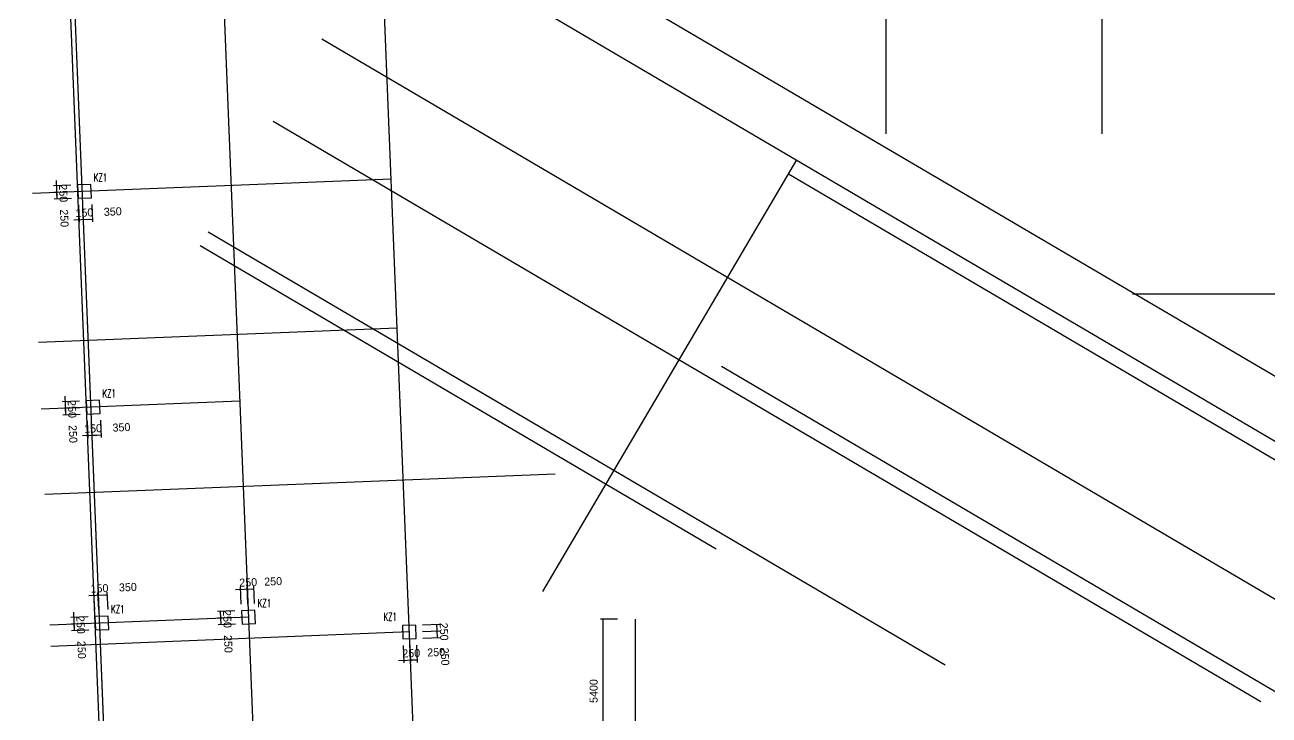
# Model space of a CAD drawing. Extents: x 387171 to 699106, y 11966 to 245688.
# Drawn here: x 476181 to 522824, y 163285 to 189173 of the extents above; entities that cross this region are included whole.
import ezdxf

# ---------------------------------------------------------------- set-up
doc = ezdxf.new("R2010")
doc.units = 0
doc.header["$LTSCALE"] = 100
doc.header["$MEASUREMENT"] = 0
for name, color, linetype in [('COLU', 7, 'Continuous'), ('DIM', 3, 'Continuous'), ('DOTE', 253, 'Continuous'), ('L-AXIS', 3, 'Continuous'), ('NUM', 7, 'Continuous'), ('Q-dote', 253, 'Continuous')]:
    doc.layers.add(name, color=color, linetype=linetype)
doc.styles.add('hztxt', font='hztxt')
doc.styles.get("Standard").update_dxf_attribs({"font": 'standard'})
doc.dimstyles.get("Standard").update_dxf_attribs({"dimtxt": 300, "dimasz": 100, "dimexe": 100, "dimexo": 250, "dimgap": 100, "dimtad": 0, "dimtoh": 1, "dimdec": 0, "dimdsep": 46, "dimcen": 0.09, "dimclrt": 7, "dimadec": 0, "dimazin": 0, "dimtfac": 1, "dimtdec": 4, "dimtofl": 0, "dimtmove": 0, "dimatfit": 3, "dimfxl": 1, "dimtolj": 1, "dimtzin": 0, "dimarcsym": 0})

# ---------------------------------------------------------------- blocks, each defined once
blk = doc.blocks.new('*D2955')
at = {"layer": 'L-AXIS', "color": 0, "linetype": 'ByBlock', "lineweight": -2}
for p, q in [((498397, 166888), (497754, 166888)), ((497854, 161488), (497854, 166888)), ((498865, 161488), (497754, 161488))]:
    blk.add_line(p, q, dxfattribs=at)
for points in [[(497854, 166888), (497870, 166788), (497837, 166788)], [(497854, 161488), (497837, 161588), (497870, 161588)]]:
    blk.add_solid(points, dxfattribs=at)
at = {"layer": 'L-AXIS', "color": 7, "linetype": 'Continuous', "lineweight": -2, "insert": (497504, 164188), "char_height": 300, "width": 785, "attachment_point": 5, "rotation": 90, "style": 'hztxt'}
blk.add_mtext('5400', dxfattribs=at)
blk = doc.blocks.new('*D2503')
at = {"layer": 'DIM', "color": 0, "linetype": 'ByBlock', "lineweight": -2}
for p, q in [((490361, 165894), (490388, 165245)), ((490611, 165904), (490637, 165255)), ((490184, 165336), (490833, 165362))]:
    blk.add_line(p, q, dxfattribs=at)
for points in [[(490384, 165344), (490284, 165324), (490283, 165357)], [(490633, 165354), (490733, 165375), (490734, 165342)]]:
    blk.add_solid(points, dxfattribs=at)
at = {"layer": 'DIM', "color": 7, "linetype": 'Continuous', "lineweight": -2, "insert": (490664, 165606), "char_height": 300, "width": 566.67, "attachment_point": 5, "rotation": 2.2988, "style": 'hztxt'}
blk.add_mtext('250', dxfattribs=at)
blk = doc.blocks.new('*D2075')
at = {"layer": 'DIM', "color": 0, "linetype": 'ByBlock', "lineweight": -2}
for p, q in [((490611, 165904), (490637, 165255)), ((490861, 165914), (490887, 165265)), ((490633, 165354), (490883, 165365))]:
    blk.add_line(p, q, dxfattribs=at)
for points in [[(490633, 165354), (490733, 165375), (490734, 165342)], [(490883, 165365), (490784, 165344), (490783, 165377)]]:
    blk.add_solid(points, dxfattribs=at)
at = {"layer": 'DIM', "color": 7, "linetype": 'Continuous', "lineweight": -2, "insert": (491599, 165643), "char_height": 300, "width": 566.67, "attachment_point": 5, "rotation": 2.2988, "style": 'hztxt'}
blk.add_mtext('250', dxfattribs=at)
blk = doc.blocks.new('*D1986')
at = {"layer": 'DIM', "color": 0, "linetype": 'ByBlock', "lineweight": -2}
for p, q in [((491091, 166424), (491740, 166450)), ((491101, 166174), (491750, 166200)), ((491650, 166196), (491640, 166446))]:
    blk.add_line(p, q, dxfattribs=at)
for points in [[(491640, 166446), (491661, 166346), (491628, 166345)], [(491650, 166196), (491630, 166295), (491663, 166297)]]:
    blk.add_solid(points, dxfattribs=at)
at = {"layer": 'DIM', "color": 7, "linetype": 'Continuous', "lineweight": -2, "insert": (491929, 165480), "char_height": 300, "width": 566.67, "attachment_point": 5, "rotation": 272.2988, "style": 'hztxt'}
blk.add_mtext('250', dxfattribs=at)
blk = doc.blocks.new('*D1577')
at = {"layer": 'DIM', "color": 0, "linetype": 'ByBlock', "lineweight": -2}
for p, q in [((491081, 166673), (491730, 166700)), ((491640, 166446), (491630, 166696)), ((491091, 166424), (491740, 166450))]:
    blk.add_line(p, q, dxfattribs=at)
for points in [[(491630, 166696), (491651, 166596), (491618, 166595)], [(491640, 166446), (491620, 166545), (491653, 166546)]]:
    blk.add_solid(points, dxfattribs=at)
at = {"layer": 'DIM', "color": 7, "linetype": 'Continuous', "lineweight": -2, "insert": (491892, 166416), "char_height": 300, "width": 566.67, "attachment_point": 5, "rotation": 272.2988, "style": 'hztxt'}
blk.add_mtext('250', dxfattribs=at)
blk = doc.blocks.new('*D320')
at = {"layer": 'DIM', "color": 0, "linetype": 'ByBlock', "lineweight": -2}
for p, q in [((478001, 167149), (478027, 166500)), ((478559, 166971), (477909, 166945)), ((478569, 166722), (477919, 166696))]:
    blk.add_line(p, q, dxfattribs=at)
for points in [[(478009, 166949), (477989, 167049), (478022, 167050)], [(478019, 166700), (478040, 166600), (478007, 166599)]]:
    blk.add_solid(points, dxfattribs=at)
at = {"layer": 'DIM', "color": 7, "linetype": 'Continuous', "lineweight": -2, "insert": (478271, 166669), "char_height": 300, "width": 566.67, "attachment_point": 5, "rotation": 272.2988, "style": 'hztxt'}
blk.add_mtext('250', dxfattribs=at)
blk = doc.blocks.new('*D2914')
at = {"layer": 'DIM', "color": 0, "linetype": 'ByBlock', "lineweight": -2}
for p, q in [((478569, 166722), (477919, 166696)), ((478019, 166700), (478029, 166450)), ((478579, 166472), (477929, 166446))]:
    blk.add_line(p, q, dxfattribs=at)
for points in [[(478019, 166700), (478040, 166600), (478007, 166599)], [(478029, 166450), (478009, 166549), (478042, 166550)]]:
    blk.add_solid(points, dxfattribs=at)
at = {"layer": 'DIM', "color": 7, "linetype": 'Continuous', "lineweight": -2, "insert": (478308, 165734), "char_height": 300, "width": 566.67, "attachment_point": 5, "rotation": 272.2988, "style": 'hztxt'}
blk.add_mtext('250', dxfattribs=at)
blk = doc.blocks.new('*D2480')
at = {"layer": 'DIM', "color": 0, "linetype": 'ByBlock', "lineweight": -2}
for p, q in [((478577, 167773), (479126, 167795)), ((478799, 167231), (478772, 167881)), ((478948, 167237), (478922, 167887))]:
    blk.add_line(p, q, dxfattribs=at)
for points in [[(478776, 167781), (478677, 167760), (478676, 167793)], [(478926, 167787), (479026, 167808), (479027, 167774)]]:
    blk.add_solid(points, dxfattribs=at)
at = {"layer": 'DIM', "color": 7, "linetype": 'Continuous', "lineweight": -2, "insert": (478978, 168039), "char_height": 300, "width": 476.67, "attachment_point": 5, "rotation": 2.2988, "style": 'hztxt'}
blk.add_mtext('150', dxfattribs=at)
blk = doc.blocks.new('*D2439')
at = {"layer": 'DIM', "color": 0, "linetype": 'ByBlock', "lineweight": -2}
for p, q in [((478948, 167237), (478922, 167887)), ((478926, 167787), (479276, 167801)), ((479298, 167251), (479272, 167901))]:
    blk.add_line(p, q, dxfattribs=at)
for points in [[(478926, 167787), (479026, 167808), (479027, 167774)], [(479276, 167801), (479177, 167780), (479175, 167814)]]:
    blk.add_solid(points, dxfattribs=at)
at = {"layer": 'DIM', "color": 7, "linetype": 'Continuous', "lineweight": -2, "insert": (480042, 168082), "char_height": 300, "width": 566.67, "attachment_point": 5, "rotation": 2.2988, "style": 'hztxt'}
blk.add_mtext('350', dxfattribs=at)
blk = doc.blocks.new('*D1964')
at = {"layer": 'DIM', "color": 0, "linetype": 'ByBlock', "lineweight": -2}
for p, q in [((484054, 167192), (483405, 167166)), ((483505, 167170), (483515, 166920)), ((484064, 166942), (483415, 166916))]:
    blk.add_line(p, q, dxfattribs=at)
for points in [[(483505, 167170), (483525, 167071), (483492, 167069)], [(483515, 166920), (483494, 167019), (483527, 167021)]]:
    blk.add_solid(points, dxfattribs=at)
at = {"layer": 'DIM', "color": 7, "linetype": 'Continuous', "lineweight": -2, "insert": (483766, 166890), "char_height": 300, "width": 566.67, "attachment_point": 5, "rotation": 272.2988, "style": 'hztxt'}
blk.add_mtext('250', dxfattribs=at)
blk = doc.blocks.new('*D1556')
at = {"layer": 'DIM', "color": 0, "linetype": 'ByBlock', "lineweight": -2}
for p, q in [((484064, 166942), (483415, 166916)), ((484074, 166692), (483425, 166666)), ((483515, 166920), (483525, 166670))]:
    blk.add_line(p, q, dxfattribs=at)
for points in [[(483515, 166920), (483535, 166821), (483502, 166820)], [(483525, 166670), (483504, 166770), (483537, 166771)]]:
    blk.add_solid(points, dxfattribs=at)
at = {"layer": 'DIM', "color": 7, "linetype": 'Continuous', "lineweight": -2, "insert": (483804, 165955), "char_height": 300, "width": 566.67, "attachment_point": 5, "rotation": 272.2988, "style": 'hztxt'}
blk.add_mtext('250', dxfattribs=at)
blk = doc.blocks.new('*D1476')
at = {"layer": 'DIM', "color": 0, "linetype": 'ByBlock', "lineweight": -2}
for p, q in [((484072, 167993), (484722, 168020)), ((484294, 167452), (484268, 168101)), ((484544, 167462), (484518, 168111))]:
    blk.add_line(p, q, dxfattribs=at)
for points in [[(484272, 168001), (484173, 167981), (484171, 168014)], [(484522, 168011), (484621, 168032), (484622, 167999)]]:
    blk.add_solid(points, dxfattribs=at)
at = {"layer": 'DIM', "color": 7, "linetype": 'Continuous', "lineweight": -2, "insert": (484552, 168263), "char_height": 300, "width": 566.67, "attachment_point": 5, "rotation": 2.2988, "style": 'hztxt'}
blk.add_mtext('250', dxfattribs=at)
blk = doc.blocks.new('*D1052')
at = {"layer": 'DIM', "color": 0, "linetype": 'ByBlock', "lineweight": -2}
for p, q in [((484544, 167462), (484518, 168111)), ((484522, 168011), (484772, 168022)), ((484794, 167472), (484768, 168121))]:
    blk.add_line(p, q, dxfattribs=at)
for points in [[(484522, 168011), (484621, 168032), (484622, 167999)], [(484772, 168022), (484672, 168001), (484671, 168034)]]:
    blk.add_solid(points, dxfattribs=at)
at = {"layer": 'DIM', "color": 7, "linetype": 'Continuous', "lineweight": -2, "insert": (485487, 168300), "char_height": 300, "width": 566.67, "attachment_point": 5, "rotation": 2.2988, "style": 'hztxt'}
blk.add_mtext('250', dxfattribs=at)
blk = doc.blocks.new('*D598')
at = {"layer": 'DIM', "color": 0, "linetype": 'ByBlock', "lineweight": -2}
for p, q in [((478234, 175065), (477584, 175039)), ((477676, 175243), (477702, 174593)), ((478244, 174815), (477594, 174789))]:
    blk.add_line(p, q, dxfattribs=at)
for points in [[(477684, 175043), (477664, 175142), (477697, 175143)], [(477694, 174793), (477715, 174694), (477682, 174692)]]:
    blk.add_solid(points, dxfattribs=at)
at = {"layer": 'DIM', "color": 7, "linetype": 'Continuous', "lineweight": -2, "insert": (477946, 174763), "char_height": 300, "width": 566.67, "attachment_point": 5, "rotation": 272.2988, "style": 'hztxt'}
blk.add_mtext('250', dxfattribs=at)
blk = doc.blocks.new('*D563')
at = {"layer": 'DIM', "color": 0, "linetype": 'ByBlock', "lineweight": -2}
for p, q in [((478244, 174815), (477594, 174789)), ((478254, 174565), (477604, 174539)), ((477694, 174793), (477704, 174543))]:
    blk.add_line(p, q, dxfattribs=at)
for points in [[(477694, 174793), (477715, 174694), (477682, 174692)], [(477704, 174543), (477684, 174643), (477717, 174644)]]:
    blk.add_solid(points, dxfattribs=at)
at = {"layer": 'DIM', "color": 7, "linetype": 'Continuous', "lineweight": -2, "insert": (477983, 173827), "char_height": 300, "width": 566.67, "attachment_point": 5, "rotation": 272.2988, "style": 'hztxt'}
blk.add_mtext('250', dxfattribs=at)
blk = doc.blocks.new('*D110')
at = {"layer": 'DIM', "color": 0, "linetype": 'ByBlock', "lineweight": -2}
for p, q in [((478514, 174326), (478540, 173676)), ((478664, 174332), (478690, 173682)), ((478336, 173768), (478886, 173790))]:
    blk.add_line(p, q, dxfattribs=at)
for points in [[(478536, 173776), (478437, 173755), (478435, 173789)], [(478686, 173782), (478785, 173803), (478786, 173769)]]:
    blk.add_solid(points, dxfattribs=at)
at = {"layer": 'DIM', "color": 7, "linetype": 'Continuous', "lineweight": -2, "insert": (478737, 174034), "char_height": 300, "width": 476.67, "attachment_point": 5, "rotation": 2.2988, "style": 'hztxt'}
blk.add_mtext('150', dxfattribs=at)
blk = doc.blocks.new('*D2705')
at = {"layer": 'DIM', "color": 0, "linetype": 'ByBlock', "lineweight": -2}
for p, q in [((478664, 174332), (478690, 173682)), ((479013, 174346), (479039, 173696)), ((478686, 173782), (479035, 173796))]:
    blk.add_line(p, q, dxfattribs=at)
for points in [[(478686, 173782), (478785, 173803), (478786, 173769)], [(479035, 173796), (478936, 173775), (478935, 173809)]]:
    blk.add_solid(points, dxfattribs=at)
at = {"layer": 'DIM', "color": 7, "linetype": 'Continuous', "lineweight": -2, "insert": (479801, 174077), "char_height": 300, "width": 566.67, "attachment_point": 5, "rotation": 2.2988, "style": 'hztxt'}
blk.add_mtext('350', dxfattribs=at)
blk = doc.blocks.new('*D1256')
at = {"layer": 'DIM', "color": 0, "linetype": 'ByBlock', "lineweight": -2}
for p, q in [((477351, 183336), (477377, 182687)), ((477909, 183158), (477259, 183132)), ((477919, 182909), (477270, 182883))]:
    blk.add_line(p, q, dxfattribs=at)
for points in [[(477359, 183136), (477339, 183236), (477372, 183237)], [(477369, 182887), (477390, 182787), (477357, 182786)]]:
    blk.add_solid(points, dxfattribs=at)
at = {"layer": 'DIM', "color": 7, "linetype": 'Continuous', "lineweight": -2, "insert": (477621, 182856), "char_height": 300, "width": 566.67, "attachment_point": 5, "rotation": 272.2988, "style": 'hztxt'}
blk.add_mtext('250', dxfattribs=at)
blk = doc.blocks.new('*D840')
at = {"layer": 'DIM', "color": 0, "linetype": 'ByBlock', "lineweight": -2}
for p, q in [((477919, 182909), (477270, 182883)), ((477369, 182887), (477379, 182637)), ((477929, 182659), (477280, 182633))]:
    blk.add_line(p, q, dxfattribs=at)
for points in [[(477369, 182887), (477390, 182787), (477357, 182786)], [(477379, 182637), (477359, 182736), (477392, 182737)]]:
    blk.add_solid(points, dxfattribs=at)
at = {"layer": 'DIM', "color": 7, "linetype": 'Continuous', "lineweight": -2, "insert": (477658, 181921), "char_height": 300, "width": 566.67, "attachment_point": 5, "rotation": 272.2988, "style": 'hztxt'}
blk.add_mtext('250', dxfattribs=at)
blk = doc.blocks.new('*D392')
at = {"layer": 'DIM', "color": 0, "linetype": 'ByBlock', "lineweight": -2}
for p, q in [((478189, 182419), (478215, 181770)), ((478339, 182425), (478365, 181776)), ((478011, 181861), (478561, 181884))]:
    blk.add_line(p, q, dxfattribs=at)
for points in [[(478211, 181869), (478112, 181849), (478110, 181882)], [(478361, 181876), (478460, 181896), (478461, 181863)]]:
    blk.add_solid(points, dxfattribs=at)
at = {"layer": 'DIM', "color": 7, "linetype": 'Continuous', "lineweight": -2, "insert": (478412, 182128), "char_height": 300, "width": 476.67, "attachment_point": 5, "rotation": 2.2988, "style": 'hztxt'}
blk.add_mtext('150', dxfattribs=at)
blk = doc.blocks.new('*D354')
at = {"layer": 'DIM', "color": 0, "linetype": 'ByBlock', "lineweight": -2}
for p, q in [((478339, 182425), (478365, 181776)), ((478688, 182439), (478715, 181790)), ((478361, 181876), (478711, 181890))]:
    blk.add_line(p, q, dxfattribs=at)
for points in [[(478361, 181876), (478460, 181896), (478461, 181863)], [(478711, 181890), (478611, 181869), (478610, 181902)]]:
    blk.add_solid(points, dxfattribs=at)
at = {"layer": 'DIM', "color": 7, "linetype": 'Continuous', "lineweight": -2, "insert": (479476, 182170), "char_height": 300, "width": 566.67, "attachment_point": 5, "rotation": 2.2988, "style": 'hztxt'}
blk.add_mtext('350', dxfattribs=at)
blk = doc.blocks.new('1')
at = {"layer": 'DOTE'}
blk.add_line((458698, 592855), (587451, 458371), dxfattribs=at)
blk = doc.blocks.new('后浇带现场')
at = {"layer": 'Q-dote'}
blk.add_line((659263, 761135), (666731, 575100), dxfattribs=at)
at = {"color": 1, "lineweight": 30, "rotation": 318.5460777723208}
blk.add_blockref('1', (-77006, 620463), dxfattribs=at)

msp = doc.modelspace()

# ---------------------------------------------------------------- linework, layer by layer
at = {"color": 6, "lineweight": 30}
msp.add_lwpolyline([(476181.3, 232428.8), (494258.1, 233154.4), (494258.1, 231537.9), (540808.1, 231537.9), (540808.1, 232387.9), (590208.1, 232387.9), (590208.1, 232187.9), (593108.1, 232187.9), (593108.1, 230737.9), (608058.1, 230737.9), (608058.1, 231687.9), (648158.1, 231687.9), (648158.1, 230737.9), (657058.1, 230737.9), (657158.1, 196187.9), (658248.2, 196187.9), (663075.9, 83077.9), (659946, 47787.8), (654318.1, 48286.9), (653832.2, 42808.4), (496133.5, 56794.9), (482757.4, 68610.1), (476181.3, 232428.8)], dxfattribs=at)
at = {"layer": 'COLU'}
for points in [[(478178.8, 182668.9), (478678.4, 182688.9), (478658.4, 183188.5), (478158.8, 183168.5)], [(478503.7, 174575.4), (479003.3, 174595.4), (478983.3, 175095), (478483.7, 175075)], [(478828.6, 166481.9), (479328.2, 166501.9), (479308.1, 167001.5), (478808.6, 166981.5)], [(484324.2, 166702.5), (484823.8, 166722.6), (484803.7, 167222.2), (484304.1, 167202.1)], [(490351.4, 166143.8), (490851, 166163.9), (490831, 166663.5), (490331.4, 166643.4)]]:
    msp.add_lwpolyline(points, close=True, dxfattribs=at)
at = {"layer": 'DOTE'}
for p, q in [((481860.1, 234317.6), (489328.1, 48282.5)), ((495323.3, 48523.1), (487855.3, 234558.3)), ((476264.6, 234093), (483732.6, 48057.9)), ((508458.1, 215687.9), (508458.1, 185087.9)), ((516558.1, 213087.9), (516558.1, 185087.9)), ((490960.9, 194859.3), (536912.8, 167840.5)), ((489896.5, 193049), (523813.7, 173106.4)), ((487311.5, 188652.7), (528297.4, 164553.8)), ((522507.5, 163782.3), (485487, 185549.6)), ((505107.7, 184105.2), (495588.5, 167915.5)), ((489909.3, 183389.9), (476472.7, 182850.6)), ((504803.5, 183587.9), (535544.3, 165513.1)), ((483053.9, 181411.6), (510678.3, 165169)), ((482749.8, 180894.4), (502098.7, 169517.6)), ((517702.3, 179087.9), (579258.1, 179087.9)), ((490134, 177794.5), (476697.4, 177255.1)), ((531878.7, 158968.3), (502295.3, 176362.7)), ((484239.1, 175055.8), (476797.6, 174757.1)), ((496058, 172327.7), (476926, 171559.7)), ((484564, 166962.3), (477122.5, 166663.6)), ((499058.1, 166887.9), (499058.1, 146357.9)), ((490591.2, 166403.6), (477154.6, 165864.2))]:
    msp.add_line(p, q, dxfattribs=at)

# ---------------------------------------------------------------- block references
at = {"color": 3, "lineweight": 30}
msp.add_blockref('后浇带现场', (-182998.7, -527042.1), dxfattribs=at)

# ---------------------------------------------------------------- texts
at = {"layer": 'NUM', "color": 200, "width": 0.7}
for p in [(478764.4, 183294.6), (479089.3, 175201.1), (484909.8, 167328.2), (479414.2, 167107.6), (489624.3, 166826.6)]:
    msp.add_text('KZ1', height=300, dxfattribs=at).set_placement(p)

# ---------------------------------------------------------------- dimensions: what is measured, and where the dimension line sits
at = {"layer": 'DIM', "color": 200}
for p1, p2, distance, picture, middle in [((478158.8, 183168.5), (478168.8, 182918.7), -800, '*D1256', (477600.5, 183364.3)), ((478168.8, 182918.7), (478178.8, 182668.9), -800, '*D840', (477638, 182428.9)), ((478178.8, 182668.9), (478328.7, 182674.9), -800, '*D392', (477999.1, 182111.2)), ((478328.7, 182674.9), (478678.4, 182688.9), -800, '*D354', (478918.4, 182148.1)), ((478483.7, 175075), (478493.7, 174825.2), -800, '*D598', (477925.4, 175270.8)), ((478493.7, 174825.2), (478503.7, 174575.4), -800, '*D563', (477962.9, 174335.4)), ((478503.7, 174575.4), (478653.6, 174581.4), -800, '*D110', (478324, 174017.7)), ((478653.6, 174581.4), (479003.3, 174595.4), -800, '*D2705', (479243.3, 174054.6)), ((484304.1, 167202.1), (484553.9, 167212.1), 800, '*D1476', (484044.1, 168242.5)), ((484553.9, 167212.1), (484803.7, 167222.2), 800, '*D1052', (484979.5, 168280.1)), ((478808.6, 166981.5), (478958.4, 166987.5), 800, '*D2480', (478564.7, 168022.5)), ((478958.4, 166987.5), (479308.1, 167001.5), 800, '*D2439', (479483.9, 168059.4)), ((478808.6, 166981.5), (478818.6, 166731.7), -800, '*D320', (478250.2, 167177.3)), ((484304.1, 167202.1), (484314.2, 166952.3), -800, '*D1964', (483745.8, 167397.9)), ((478818.6, 166731.7), (478828.6, 166481.9), -800, '*D2914', (478287.8, 166241.9)), ((484314.2, 166952.3), (484324.2, 166702.5), -800, '*D1556', (483783.4, 166462.5)), ((490841, 166413.7), (490831, 166663.5), -800, '*D1577', (491871.4, 166923.5)), ((490351.4, 166143.8), (490601.2, 166153.8), -800, '*D2503', (490155.6, 165585.5)), ((490601.2, 166153.8), (490851, 166163.9), -800, '*D2075', (491091, 165623)), ((490851, 166163.9), (490841, 166413.7), -800, '*D1986', (491908.9, 165988.1))]:
    dim = msp.add_aligned_dim(p1=p1, p2=p2, distance=distance, dimstyle='Standard', dxfattribs=at)
    dim.commit()
    dim.dimension.update_dxf_attribs({"geometry": picture, "text_midpoint": middle})
at = {"layer": 'L-AXIS'}
dim = msp.add_linear_dim(base=(497853.5, 166887.9), p1=(499115.1, 161487.9), p2=(498647, 166887.9), angle=90, dimstyle='Standard', dxfattribs=at)
dim.commit()
dim.dimension.update_dxf_attribs({"geometry": '*D2955', "text_midpoint": (497503.5, 164187.9)})

doc.saveas('drawing.dxf')
